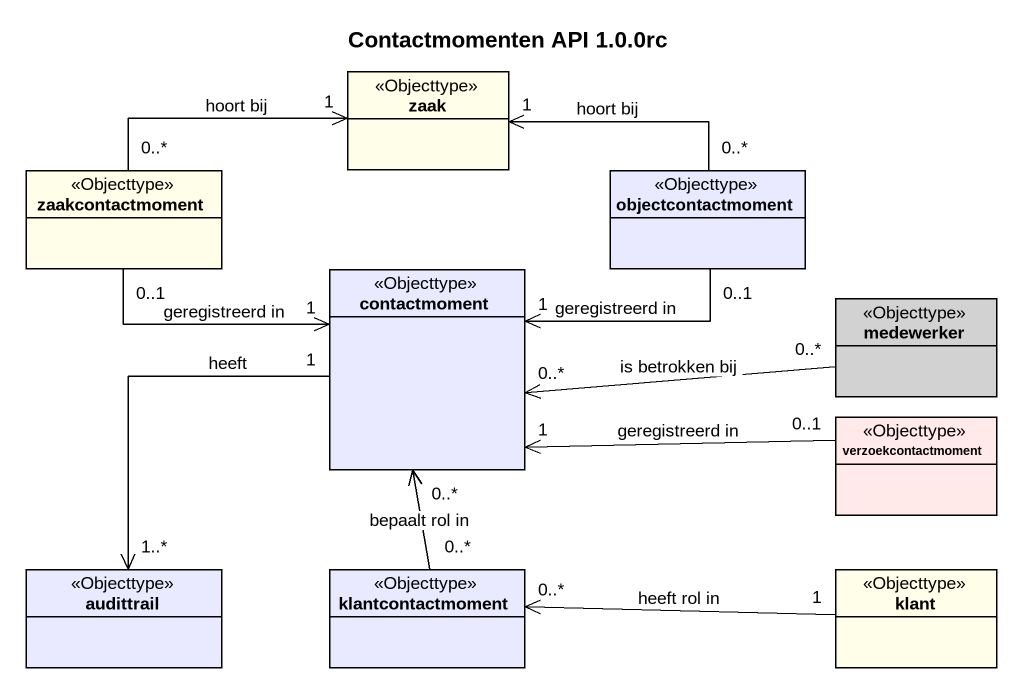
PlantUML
@startuml
title Contactmomenten API 1.0.0rc
hide circle
hide empty members
class zaak <<Objecttype>> #FFFFE9
class zaakcontactmoment <<Objecttype>> #FFFFE9
class objectcontactmoment <<Objecttype>> #E9E9FF
class contactmoment <<Objecttype>> #E9E9FF
class medewerker <<Objecttype>> #D2D2D2
class verzoekcontactmoment <<Objecttype>> #FFE9E9
class audittrail <<Objecttype>> #E9E9FF
class klantcontactmoment <<Objecttype>> #E9E9FF
class klant <<Objecttype>> #FFFFE9
zaakcontactmoment "0..*" -right-> "1" zaak : hoort bij
objectcontactmoment "0..*" -left-> "1" zaak : hoort bij
objectcontactmoment "0..1" -left-> "1" contactmoment : geregistreerd in
contactmoment "1" <-left- "0..1" zaakcontactmoment : geregistreerd in
contactmoment "1" --> "1..*" audittrail : heeft
medewerker "0..*" -left-> "0..*" contactmoment : is betrokken bij
verzoekcontactmoment "0..1" -left-> "1" contactmoment : geregistreerd in
klantcontactmoment "0..*" -up-> "0..*" contactmoment : bepaalt rol in
klant "1" -left-> "0..*" klantcontactmoment : heeft rol in
@enduml
